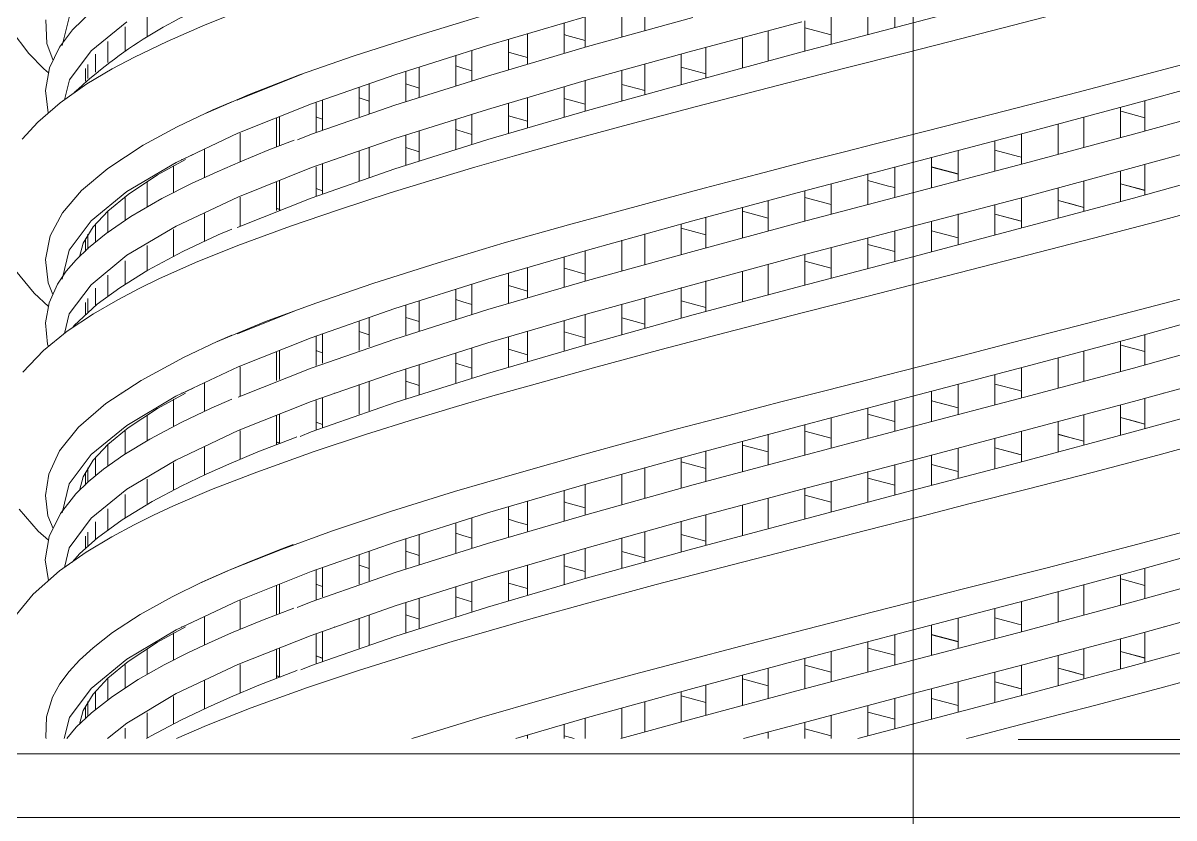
# Model space of a CAD drawing. Header units: millimetres. Extents: x 4229 to 8429, y -1187 to 1783.
# Drawn here: x 7467.5 to 7594.7, y 898.8 to 986.6 of the extents above; entities that cross this region are included whole.
import ezdxf

# ---------------------------------------------------------------- set-up
doc = ezdxf.new("R2010")
doc.units = ezdxf.units.MM

msp = doc.modelspace()

# ---------------------------------------------------------------- linework, layer by layer
at = {"lineweight": 5, "ltscale": 10}
msp.add_line((7565.89, 1222.82), (7565.89, 810.12), dxfattribs=at)
at = {"lineweight": 5}
for p, q in [((7553.63, 983.41), (7578.15, 989.84)), ((7536.22, 985.76), (7536.22, 989.12)), ((7560.9, 988.67), (7560.9, 985.32)), ((7563.86, 986.1), (7563.86, 989.45)), ((7471.82, 984.1), (7472.63, 987.36)), ((7472.98, 985.84), (7475.2, 987.98)), ((7481.21, 985.05), (7481.21, 987.87)), ((7487.62, 986.39), (7492.55, 988.35)), ((7518.39, 987.43), (7511.04, 985.19)), ((7518.84, 984.1), (7529.91, 987.36)), ((7529.63, 983.91), (7529.63, 987.24)), ((7533.68, 988.4), (7533.68, 985.07)), ((7556.84, 984.26), (7556.84, 987.6)), ((7575.71, 986.02), (7582.68, 987.82)), ((7470.13, 984.35), (7470.04, 986.95)), ((7475.02, 983.52), (7478.97, 986.74)), ((7478.78, 983.55), (7478.78, 986.17)), ((7483.45, 984.57), (7487.62, 986.39)), ((7527.31, 986.58), (7527.31, 983.24)), ((7529.91, 984), (7541.54, 987.21)), ((7541.54, 983.52), (7553.59, 986.74)), ((7553.92, 986.82), (7553.92, 983.49)), ((7556.84, 985.3), (7553.92, 986.07)), ((7569.85, 984.52), (7575.71, 986.02)), ((7468.13, 983.22), (7466.19, 985.81)), ((7471.53, 983.93), (7472.98, 985.84)), ((7511.04, 985.19), (7504.09, 982.96)), ((7521.18, 984.76), (7521.18, 981.46)), ((7523.25, 982.07), (7523.25, 985.39)), ((7527.31, 985.32), (7527.6, 985.23)), ((7527.6, 985.23), (7529.63, 984.67)), ((7547.04, 984.99), (7547.04, 981.64)), ((7549.87, 982.41), (7549.87, 985.74)), ((7470.82, 982.44), (7470.13, 984.35)), ((7470.44, 981.65), (7471.53, 983.93)), ((7472.63, 980.31), (7475.02, 983.52)), ((7476.87, 982.23), (7476.87, 984.57)), ((7479.81, 982.83), (7483.45, 984.57)), ((7508.62, 980.89), (7518.84, 984.1)), ((7517.12, 980.21), (7517.12, 983.53)), ((7518.84, 980.74), (7529.91, 984)), ((7529.91, 980.31), (7541.54, 983.52)), ((7542.98, 980.55), (7542.98, 983.9)), ((7565.07, 983.32), (7569.85, 984.52)), ((7603.09, 984), (7593.74, 981.49)), ((7469.82, 981.53), (7468.13, 983.22)), ((7475.5, 981.15), (7475.5, 983.15)), ((7477.35, 981.53), (7479.81, 982.83)), ((7504.09, 982.96), (7498.08, 980.86)), ((7515.34, 982.99), (7515.34, 979.67)), ((7522.04, 983.13), (7521.18, 983.39)), ((7523.25, 982.79), (7522.04, 983.13)), ((7540.27, 983.18), (7540.27, 979.81)), ((7541.53, 980.15), (7553.63, 983.41)), ((7558.49, 981.65), (7565.07, 983.32)), ((7470.33, 981.1), (7469.82, 981.53)), ((7469.98, 979.15), (7470.44, 981.65)), ((7474.4, 980.19), (7474.4, 981.56)), ((7474.55, 979.86), (7477.35, 981.53)), ((7474.68, 980.47), (7474.68, 982)), ((7491.25, 978.1), (7498.45, 980.99)), ((7499.38, 977.67), (7508.62, 980.89)), ((7509.82, 981.23), (7509.82, 977.94)), ((7511.28, 978.42), (7511.28, 981.7)), ((7515.34, 981.86), (7516.13, 981.61)), ((7516.13, 981.61), (7517.12, 981.31)), ((7533.68, 981.34), (7533.68, 978)), ((7536.22, 978.7), (7536.22, 982.05)), ((7540.27, 981.71), (7542.98, 980.98)), ((7550.9, 979.7), (7558.49, 981.65)), ((7593.74, 981.49), (7584.14, 978.97)), ((7590.25, 977.67), (7601.89, 980.89)), ((7471.61, 977.79), (7474.55, 979.86)), ((7472.08, 978.12), (7472.63, 980.31)), ((7498.08, 980.86), (7492.51, 978.71)), ((7505.76, 976.61), (7505.76, 979.88)), ((7508.62, 977.53), (7518.84, 980.74)), ((7511.28, 979.41), (7509.82, 979.88)), ((7518.84, 977.05), (7529.91, 980.31)), ((7529.63, 976.86), (7529.63, 980.21)), ((7529.89, 976.94), (7541.53, 980.15)), ((7536.22, 979.13), (7533.68, 979.82)), ((7541.93, 977.36), (7550.9, 979.7)), ((7470.28, 976.68), (7469.98, 979.15)), ((7492.51, 978.71), (7487.73, 976.64)), ((7504.66, 979.49), (7504.66, 976.23)), ((7504.66, 978.33), (7505.76, 977.95)), ((7523.25, 975.03), (7523.25, 978.33)), ((7527.31, 979.54), (7527.31, 976.21)), ((7584.14, 978.97), (7574.68, 976.53)), ((7469.15, 975.66), (7471.61, 977.79)), ((7488.49, 977), (7490.57, 977.9)), ((7491.17, 978.07), (7491.25, 978.1)), ((7491.25, 974.42), (7499.38, 977.67)), ((7499.38, 974.31), (7508.62, 977.53)), ((7499.89, 977.79), (7499.89, 974.55)), ((7500.6, 974.81), (7500.6, 978.05)), ((7508.62, 973.84), (7518.84, 977.05)), ((7521.18, 977.72), (7521.18, 974.42)), ((7527.31, 978.27), (7529.63, 977.63)), ((7534.42, 975.37), (7541.93, 977.36)), ((7578.15, 974.42), (7590.25, 977.67)), ((7588.8, 977.29), (7588.8, 973.93)), ((7590.25, 974.31), (7601.89, 977.53)), ((7591.51, 974.68), (7591.51, 978.02)), ((7470.29, 976.65), (7470.28, 976.68)), ((7484.54, 975.12), (7488.49, 977)), ((7487.58, 976.58), (7487.58, 976.58)), ((7495.54, 976.11), (7495.54, 972.91)), ((7495.84, 973.02), (7495.84, 976.23)), ((7500.15, 976.12), (7499.89, 976.22)), ((7500.6, 975.96), (7500.15, 976.12)), ((7515.34, 975.94), (7515.34, 972.64)), ((7517.12, 973.2), (7517.12, 976.5)), ((7518.87, 973.72), (7529.89, 976.94)), ((7523.25, 975.75), (7521.18, 976.35)), ((7574.68, 976.53), (7569.34, 975.17)), ((7584.75, 972.84), (7584.75, 976.19)), ((7589.01, 976.81), (7588.8, 976.86)), ((7591.51, 976.12), (7589.01, 976.81)), ((7467.42, 973.76), (7469.15, 975.66)), ((7480.8, 973.11), (7484.54, 975.12)), ((7511.28, 971.34), (7511.28, 974.66)), ((7515.34, 974.83), (7515.68, 974.72)), ((7515.68, 974.72), (7517.12, 974.28)), ((7527.47, 973.49), (7534.42, 975.37)), ((7569.34, 975.17), (7564.96, 974.07)), ((7581.91, 975.43), (7581.91, 972.07)), ((7484.42, 971.2), (7491.25, 974.42)), ((7491.49, 971.25), (7491.49, 974.41)), ((7494.68, 972.57), (7497.48, 973.65)), ((7497.86, 973.7), (7499.38, 974.31)), ((7499.38, 970.63), (7508.62, 973.84)), ((7508.61, 970.47), (7518.87, 973.72)), ((7509.82, 974.19), (7509.82, 970.89)), ((7521.84, 971.93), (7527.47, 973.49)), ((7553.63, 967.99), (7578.15, 974.42)), ((7564.96, 974.07), (7561.59, 973.21)), ((7574.94, 973.58), (7574.94, 970.22)), ((7577.86, 970.99), (7577.86, 974.35)), ((7578.15, 971.06), (7590.25, 974.31)), ((7590.25, 970.63), (7601.89, 973.84)), ((7476.87, 970.53), (7480.8, 973.11)), ((7485.12, 971.51), (7486.31, 972.06)), ((7487.58, 969.54), (7487.58, 972.61)), ((7491.51, 971.27), (7494.68, 972.57)), ((7504.66, 972.47), (7504.66, 969.18)), ((7505.76, 969.54), (7505.76, 972.84)), ((7511.28, 972.38), (7509.82, 972.84)), ((7558.46, 972.42), (7554.17, 971.32)), ((7561.59, 973.21), (7558.46, 972.42)), ((7570.88, 969.15), (7570.88, 972.51)), ((7574.94, 972.54), (7577.55, 971.85)), ((7478.34, 971.51), (7478.32, 971.51)), ((7478.78, 971.82), (7478.78, 971.83)), ((7478.99, 967.99), (7484.42, 971.2)), ((7485.47, 971.51), (7482.36, 969.82)), ((7484.15, 967.86), (7484.15, 970.79)), ((7485.04, 971.51), (7485.12, 971.51)), ((7488.98, 970.17), (7491.51, 971.27)), ((7499.89, 970.7), (7499.89, 967.47)), ((7500.6, 967.75), (7500.6, 971.01)), ((7501.92, 971.51), (7501.97, 971.51)), ((7517.46, 970.67), (7521.84, 971.93)), ((7554.17, 971.32), (7548.74, 969.91)), ((7553.63, 964.63), (7578.15, 971.06)), ((7563.86, 967.34), (7563.86, 970.7)), ((7567.12, 971.56), (7567.11, 971.56)), ((7567.92, 971.74), (7567.92, 968.38)), ((7568.08, 970.66), (7567.92, 970.7)), ((7577.55, 971.85), (7577.86, 971.76)), ((7579.93, 971.56), (7579.93, 971.56)), ((7591.51, 967.65), (7591.51, 970.97)), ((7593.63, 971.56), (7593.6, 971.56)), ((7473.98, 968.1), (7476.87, 970.53)), ((7482.36, 969.82), (7479.11, 967.67)), ((7486.12, 968.85), (7488.98, 970.17)), ((7491.25, 967.37), (7499.38, 970.63)), ((7499.37, 967.25), (7508.61, 970.47)), ((7513.18, 969.4), (7517.46, 970.67)), ((7548.74, 969.91), (7542.78, 968.34)), ((7560.9, 969.92), (7560.9, 966.56)), ((7570.88, 969.91), (7567.92, 970.68)), ((7570.88, 969.92), (7568.08, 970.66)), ((7578.15, 967.37), (7590.25, 970.63)), ((7588.8, 970.24), (7588.8, 966.91)), ((7590.24, 967.25), (7601.87, 970.47)), ((7481.21, 966.24), (7481.21, 969.06)), ((7482.85, 967.2), (7486.12, 968.85)), ((7495.54, 969.07), (7495.54, 965.87)), ((7495.84, 965.94), (7495.84, 969.15)), ((7499.89, 968.31), (7500.6, 968.04)), ((7499.89, 968.31), (7500.6, 968.04)), ((7508.09, 967.83), (7513.18, 969.4)), ((7542.78, 968.34), (7537.29, 966.88)), ((7556.84, 965.49), (7556.84, 968.84)), ((7560.9, 969.19), (7563.18, 968.59)), ((7563.18, 968.59), (7563.86, 968.41)), ((7581.91, 968.38), (7581.91, 965.04)), ((7584.75, 965.8), (7584.75, 969.14)), ((7588.8, 968.84), (7590.52, 968.38)), ((7588.8, 968.83), (7591.51, 968.09)), ((7590.52, 968.38), (7591.51, 968.12)), ((7471.86, 965.63), (7473.98, 968.1)), ((7475.02, 964.73), (7478.99, 967.99)), ((7479.11, 967.67), (7476.88, 965.83)), ((7478.78, 964.76), (7478.78, 967.4)), ((7479.42, 965.22), (7482.85, 967.2)), ((7484.42, 964.16), (7491.25, 967.37)), ((7491.27, 964.04), (7499.37, 967.25)), ((7491.49, 964.17), (7491.49, 967.35)), ((7502.36, 965.97), (7508.09, 967.83)), ((7537.29, 966.88), (7532.29, 965.53)), ((7541.53, 964.73), (7553.63, 967.99)), ((7549.87, 963.64), (7549.87, 966.99)), ((7553.63, 960.94), (7578.15, 967.37)), ((7553.92, 968.07), (7553.92, 964.71)), ((7556.84, 966.56), (7553.92, 967.32)), ((7577.86, 963.96), (7577.86, 967.3)), ((7578.19, 964.04), (7590.24, 967.25)), ((7583.35, 966.61), (7581.91, 966.99)), ((7582.08, 966.95), (7581.91, 966.99)), ((7584.75, 966.23), (7582.08, 966.95)), ((7470.51, 963.08), (7471.86, 965.63)), ((7476.88, 965.83), (7475.25, 964.09)), ((7476.87, 963.43), (7476.87, 965.81)), ((7495.88, 966.01), (7495.54, 966.14)), ((7495.91, 965.97), (7495.54, 966.11)), ((7497.06, 964.17), (7502.36, 965.97)), ((7547.04, 966.23), (7547.04, 962.88)), ((7547.04, 965.81), (7549.87, 965.04)), ((7574.94, 966.53), (7574.94, 963.19)), ((7584.75, 966.23), (7583.35, 966.61)), ((7592.77, 964.64), (7600.7, 966.78)), ((7472.62, 961.52), (7475.02, 964.73)), ((7475.5, 962.35), (7475.5, 964.36)), ((7476.68, 963.34), (7479.42, 965.22)), ((7487.58, 962.49), (7487.58, 965.57)), ((7532.29, 965.53), (7527.78, 964.3)), ((7529.89, 961.52), (7541.53, 964.73)), ((7540.27, 964.41), (7540.27, 961.07)), ((7541.53, 961.37), (7553.63, 964.63)), ((7542.98, 961.8), (7542.98, 965.15)), ((7567.92, 964.72), (7567.92, 961.35)), ((7570.88, 962.12), (7570.88, 965.5)), ((7574.94, 965.49), (7575.08, 965.45)), ((7574.94, 965.49), (7577.67, 964.76)), ((7575.08, 965.45), (7577.86, 964.72)), ((7577.67, 964.76), (7577.86, 964.71)), ((7585.82, 962.83), (7592.77, 964.64)), ((7469.98, 960.48), (7470.51, 963.08)), ((7475.25, 964.09), (7474.15, 962.28)), ((7474.68, 961.62), (7474.68, 963.27)), ((7474.73, 961.75), (7476.68, 963.34)), ((7478.99, 960.94), (7484.42, 964.16)), ((7484.15, 960.8), (7484.15, 963.8)), ((7485.17, 961.34), (7489.08, 963.19)), ((7489.08, 963.19), (7490.59, 963.84)), ((7491.18, 964), (7491.27, 964.04)), ((7491.24, 962.03), (7497.06, 964.17)), ((7527.78, 964.3), (7520.7, 962.3)), ((7536.22, 959.96), (7536.22, 963.31)), ((7542.98, 963.21), (7540.27, 963.95)), ((7563.86, 960.29), (7563.86, 963.65)), ((7565.87, 960.78), (7578.19, 964.04)), ((7570.88, 962.87), (7567.92, 963.65)), ((7570.88, 962.87), (7567.92, 963.64)), ((7474.15, 962.28), (7473.74, 960.76)), ((7474.4, 961.36), (7474.4, 962.79)), ((7481.21, 959.21), (7481.21, 962.02)), ((7486.57, 960.14), (7491.24, 962.03)), ((7520.7, 962.3), (7513.38, 960.1)), ((7533.68, 962.59), (7533.68, 959.27)), ((7556.84, 958.46), (7556.84, 961.8)), ((7560.9, 962.87), (7560.9, 959.52)), ((7560.9, 962.12), (7563.86, 961.35)), ((7578.53, 960.94), (7585.82, 962.83)), ((7471.82, 958.3), (7472.62, 961.52)), ((7473.39, 960.45), (7474.73, 961.75)), ((7475.02, 957.69), (7478.99, 960.94)), ((7481.31, 959.29), (7485.17, 961.34)), ((7518.87, 958.3), (7529.89, 961.52)), ((7527.31, 960.78), (7527.31, 957.44)), ((7529.63, 958.11), (7529.63, 961.44)), ((7529.89, 958.16), (7541.53, 961.37)), ((7541.53, 957.69), (7553.63, 960.94)), ((7553.61, 957.57), (7565.87, 960.78)), ((7553.92, 961.02), (7553.92, 957.68)), ((7572.24, 959.32), (7578.53, 960.94)), ((7470.29, 957.88), (7469.98, 960.48)), ((7472.29, 959.17), (7473.39, 960.45)), ((7478.19, 957.36), (7481.31, 959.29)), ((7478.78, 957.7), (7478.78, 960.32)), ((7482.52, 958.32), (7486.57, 960.14)), ((7513.38, 960.1), (7506.17, 957.81)), ((7523.25, 956.27), (7523.25, 959.59)), ((7527.31, 959.52), (7527.6, 959.43)), ((7527.6, 959.43), (7529.63, 958.87)), ((7549.87, 956.61), (7549.87, 959.94)), ((7556.84, 959.5), (7553.92, 960.27)), ((7567.06, 957.99), (7572.24, 959.32)), ((7468.72, 956.76), (7466.67, 959.24)), ((7471.33, 957.76), (7472.29, 959.17)), ((7471.82, 958.3), (7471.82, 958.3)), ((7476.87, 956.38), (7476.87, 958.73)), ((7480.35, 957.27), (7482.52, 958.32)), ((7508.61, 955.05), (7518.87, 958.3)), ((7518.87, 954.95), (7529.89, 958.16)), ((7521.18, 958.96), (7521.18, 955.66)), ((7542.98, 954.75), (7542.98, 958.1)), ((7547.04, 959.19), (7547.04, 955.84)), ((7560.76, 956.38), (7567.06, 957.99)), ((7470.31, 955.29), (7468.72, 956.76)), ((7470.8, 956.59), (7470.29, 957.88)), ((7470.39, 955.7), (7471.33, 957.76)), ((7472.62, 954.47), (7475.02, 957.69)), ((7475.5, 955.31), (7475.5, 957.3)), ((7475.7, 955.55), (7478.19, 957.36)), ((7478, 956.03), (7480.35, 957.27)), ((7506.17, 957.81), (7499.87, 955.66)), ((7515.34, 957.18), (7515.34, 953.86)), ((7517.12, 954.41), (7517.12, 957.73)), ((7522.04, 957.33), (7521.18, 957.59)), ((7523.25, 956.99), (7522.04, 957.33)), ((7529.89, 954.47), (7541.53, 957.69)), ((7540.27, 957.38), (7540.27, 954.01)), ((7541.56, 954.36), (7553.61, 957.57)), ((7598.13, 956.82), (7591.01, 954.94)), ((7469.98, 953.49), (7470.39, 955.7)), ((7473.17, 953.19), (7475.7, 955.55)), ((7474.4, 954.34), (7474.4, 955.72)), ((7474.68, 954.62), (7474.68, 956.16)), ((7475.29, 954.47), (7478, 956.03)), ((7499.87, 955.66), (7494.3, 953.61)), ((7511.28, 952.61), (7511.28, 955.9)), ((7515.34, 956.06), (7516.13, 955.81)), ((7516.13, 955.81), (7517.12, 955.51)), ((7533.68, 955.54), (7533.68, 952.2)), ((7536.22, 952.9), (7536.22, 956.25)), ((7540.27, 955.91), (7542.98, 955.17)), ((7553.62, 954.57), (7560.76, 956.38)), ((7472.08, 952.31), (7472.62, 954.47)), ((7472.39, 952.56), (7475.29, 954.47)), ((7491.27, 952.31), (7497.83, 954.91)), ((7499.37, 951.83), (7508.61, 955.05)), ((7508.61, 951.69), (7518.87, 954.95)), ((7509.82, 955.43), (7509.82, 952.14)), ((7518.87, 951.26), (7529.89, 954.47)), ((7529.63, 951.06), (7529.63, 954.41)), ((7529.87, 951.1), (7541.56, 954.36)), ((7545.21, 952.41), (7553.62, 954.57)), ((7591.01, 954.94), (7583.93, 953.1)), ((7590.24, 951.83), (7601.87, 955.05)), ((7470.21, 951.12), (7469.98, 953.49)), ((7473.01, 952.97), (7473.17, 953.19)), ((7494.3, 953.61), (7488.8, 951.33)), ((7504.66, 953.69), (7504.66, 950.43)), ((7505.76, 950.81), (7505.76, 954.07)), ((7511.28, 953.61), (7509.82, 954.08)), ((7527.31, 953.74), (7527.31, 950.41)), ((7536.22, 953.33), (7533.68, 954.02)), ((7583.93, 953.1), (7576.89, 951.29)), ((7469.76, 950.43), (7472.39, 952.56)), ((7488.97, 951.41), (7490.59, 952.11)), ((7491.17, 952.26), (7491.27, 952.31)), ((7491.27, 948.62), (7499.37, 951.83)), ((7499.37, 948.48), (7508.61, 951.69)), ((7499.89, 951.98), (7499.89, 948.75)), ((7500.6, 949.01), (7500.6, 952.25)), ((7504.66, 952.53), (7505.76, 952.15)), ((7521.18, 951.92), (7521.18, 948.62)), ((7523.25, 949.23), (7523.25, 952.53)), ((7527.31, 952.47), (7529.63, 951.82)), ((7538.03, 950.52), (7545.21, 952.41)), ((7578.19, 948.62), (7590.24, 951.83)), ((7590.24, 948.48), (7601.87, 951.69)), ((7591.51, 948.86), (7591.51, 952.2)), ((7467.48, 948.02), (7469.76, 950.43)), ((7470.31, 950.87), (7470.21, 951.12)), ((7485.24, 949.65), (7488.97, 951.41)), ((7487.58, 950.77), (7487.58, 950.78)), ((7495.84, 947.22), (7495.84, 950.42)), ((7500.15, 950.32), (7499.89, 950.42)), ((7508.61, 948), (7518.87, 951.26)), ((7517.12, 947.4), (7517.12, 950.7)), ((7518.85, 947.89), (7529.87, 951.1)), ((7523.25, 949.95), (7521.18, 950.55)), ((7530.58, 948.51), (7538.03, 950.52)), ((7576.89, 951.29), (7571.37, 949.87)), ((7584.75, 947.02), (7584.75, 950.36)), ((7588.8, 951.46), (7588.8, 948.11)), ((7589.01, 950.98), (7588.8, 951.04)), ((7591.51, 950.3), (7589.01, 950.98)), ((7480.55, 947.11), (7485.24, 949.65)), ((7495.54, 950.31), (7495.54, 947.1)), ((7500.6, 950.16), (7500.15, 950.32)), ((7515.34, 950.14), (7515.34, 946.84)), ((7571.37, 949.87), (7566.62, 948.65)), ((7581.91, 949.61), (7581.91, 946.25)), ((7484.41, 945.36), (7491.27, 948.62)), ((7491.27, 945.26), (7499.37, 948.48)), ((7491.49, 945.43), (7491.49, 948.61)), ((7499.37, 944.79), (7508.61, 948)), ((7508.64, 944.67), (7518.85, 947.89)), ((7509.82, 948.38), (7509.82, 945.09)), ((7511.28, 945.54), (7511.28, 948.86)), ((7515.34, 949.03), (7515.68, 948.92)), ((7515.68, 948.92), (7517.12, 948.48)), ((7524.36, 946.79), (7530.58, 948.51)), ((7566.62, 948.65), (7562.86, 947.69)), ((7565.87, 945.36), (7578.19, 948.62)), ((7577.86, 945.17), (7577.86, 948.53)), ((7578.19, 945.26), (7590.24, 948.48)), ((7590.24, 944.79), (7601.87, 948)), ((7476.67, 944.57), (7480.55, 947.11)), ((7487.58, 943.73), (7487.58, 946.81)), ((7504.66, 946.66), (7504.66, 943.38)), ((7505.76, 943.74), (7505.76, 947.03)), ((7511.28, 946.57), (7509.82, 947.04)), ((7519.44, 945.4), (7524.36, 946.79)), ((7559.9, 946.94), (7556.14, 945.98)), ((7562.86, 947.69), (7559.9, 946.94)), ((7570.88, 943.33), (7570.88, 946.69)), ((7574.94, 947.75), (7574.94, 944.4)), ((7574.94, 946.71), (7577.55, 946.03)), ((7478.34, 945.71), (7478.32, 945.71)), ((7478.78, 946.02), (7478.78, 946.02)), ((7478.98, 942.15), (7484.41, 945.36)), ((7485.47, 945.71), (7482.36, 944.02)), ((7485.04, 945.71), (7485.12, 945.71)), ((7485.12, 945.71), (7486.31, 946.26)), ((7501.92, 945.71), (7501.97, 945.71)), ((7515.43, 944.24), (7519.44, 945.4)), ((7556.14, 945.98), (7551.26, 944.74)), ((7553.61, 942.15), (7565.87, 945.36)), ((7565.87, 942.01), (7578.19, 945.26)), ((7567.12, 945.73), (7567.11, 945.73)), ((7567.92, 945.92), (7567.92, 942.56)), ((7577.55, 946.03), (7577.86, 945.94)), ((7579.93, 945.73), (7579.93, 945.73)), ((7593.63, 945.73), (7593.6, 945.73)), ((7473.63, 941.95), (7476.67, 944.57)), ((7482.36, 944.02), (7479.11, 941.87)), ((7484.15, 942.06), (7484.15, 945.06)), ((7484.99, 942.48), (7488.3, 944.06)), ((7488.3, 944.06), (7490.58, 945.06)), ((7491.27, 941.57), (7499.37, 944.79)), ((7499.36, 941.42), (7508.64, 944.67)), ((7499.89, 944.9), (7499.89, 941.67)), ((7500.6, 941.93), (7500.6, 945.17)), ((7510.78, 942.85), (7515.43, 944.24)), ((7551.26, 944.74), (7545.4, 943.22)), ((7560.9, 944.09), (7560.9, 940.74)), ((7563.86, 941.52), (7563.86, 944.88)), ((7568.08, 944.84), (7567.92, 944.88)), ((7570.88, 944.09), (7567.92, 944.86)), ((7570.88, 944.09), (7568.08, 944.84)), ((7578.19, 941.57), (7590.24, 944.79)), ((7588.8, 944.42), (7588.8, 941.08)), ((7590.22, 941.42), (7601.91, 944.67)), ((7591.51, 941.83), (7591.51, 945.15)), ((7481.21, 940.47), (7481.21, 943.29)), ((7495.54, 943.23), (7495.54, 940.02)), ((7495.84, 940.14), (7495.84, 943.34)), ((7505.36, 941.15), (7510.78, 942.85)), ((7545.4, 943.22), (7539.7, 941.72)), ((7556.84, 939.67), (7556.84, 943.02)), ((7560.9, 943.37), (7563.18, 942.77)), ((7563.18, 942.77), (7563.86, 942.59)), ((7584.75, 939.98), (7584.75, 943.32)), ((7588.8, 943.02), (7590.52, 942.56)), ((7588.8, 943.01), (7591.51, 942.27)), ((7471.54, 939.34), (7473.63, 941.95)), ((7475.03, 938.94), (7478.98, 942.15)), ((7479.11, 941.87), (7476.88, 940.03)), ((7478.78, 938.96), (7478.78, 941.59)), ((7481.53, 940.63), (7484.99, 942.48)), ((7484.41, 938.32), (7491.27, 941.57)), ((7491.49, 938.42), (7491.49, 941.57)), ((7499.89, 942.51), (7500.6, 942.24)), ((7499.89, 942.5), (7500.6, 942.24)), ((7539.7, 941.72), (7534.44, 940.3)), ((7541.56, 938.94), (7553.61, 942.15)), ((7553.61, 938.79), (7565.87, 942.01)), ((7553.92, 942.25), (7553.92, 938.89)), ((7556.84, 940.74), (7553.92, 941.5)), ((7565.87, 938.32), (7578.19, 941.57)), ((7577.86, 938.14), (7577.86, 941.48)), ((7581.91, 942.57), (7581.91, 939.22)), ((7590.52, 942.56), (7591.51, 942.29)), ((7478.64, 938.89), (7481.53, 940.63)), ((7493.46, 939.21), (7497.52, 940.79)), ((7495.88, 940.2), (7495.54, 940.34)), ((7495.91, 940.16), (7495.54, 940.3)), ((7497.52, 940.79), (7497.76, 940.88)), ((7498.14, 940.93), (7499.36, 941.42)), ((7499.69, 939.26), (7505.36, 941.15)), ((7534.44, 940.3), (7529.61, 938.97)), ((7547.04, 940.41), (7547.04, 937.06)), ((7549.87, 937.81), (7549.87, 941.17)), ((7574.94, 940.71), (7574.94, 937.37)), ((7578.17, 938.2), (7590.22, 941.42)), ((7583.35, 940.79), (7581.91, 941.17)), ((7582.08, 941.12), (7581.91, 941.17)), ((7584.75, 940.41), (7582.08, 941.12)), ((7584.75, 940.41), (7583.35, 940.79)), ((7592.93, 938.86), (7601.09, 941.08)), ((7470.35, 936.77), (7471.54, 939.34)), ((7472.62, 935.68), (7475.03, 938.94)), ((7476.88, 940.03), (7475.25, 938.29)), ((7476.87, 937.62), (7476.87, 940.03)), ((7487.58, 936.65), (7487.58, 939.77)), ((7490.26, 937.88), (7493.46, 939.21)), ((7493.35, 936.99), (7499.69, 939.26)), ((7529.61, 938.97), (7522.33, 936.92)), ((7529.87, 935.68), (7541.56, 938.94)), ((7542.98, 935.98), (7542.98, 939.32)), ((7547.04, 939.98), (7549.87, 939.22)), ((7570.88, 936.29), (7570.88, 939.64)), ((7574.94, 939.67), (7575.08, 939.63)), ((7574.94, 939.66), (7577.67, 938.94)), ((7575.08, 939.63), (7577.86, 938.89)), ((7577.67, 938.94), (7577.86, 938.89)), ((7475.25, 938.29), (7474.15, 936.48)), ((7475.5, 936.55), (7475.5, 938.56)), ((7476.41, 937.32), (7478.64, 938.89)), ((7478.98, 935.1), (7484.41, 938.32)), ((7484.15, 935), (7484.15, 938.01)), ((7487.74, 936.76), (7490.26, 937.88)), ((7540.27, 938.59), (7540.27, 935.25)), ((7542.98, 937.38), (7540.27, 938.13)), ((7541.56, 935.58), (7553.61, 938.79)), ((7553.61, 935.1), (7565.87, 938.32)), ((7563.86, 934.47), (7563.86, 937.83)), ((7565.91, 934.99), (7578.17, 938.2)), ((7567.92, 938.87), (7567.92, 935.51)), ((7570.88, 937.05), (7567.92, 937.83)), ((7570.88, 937.04), (7567.92, 937.82)), ((7585.83, 936.98), (7592.93, 938.86)), ((7469.98, 934.41), (7470.35, 936.77)), ((7474.15, 936.48), (7473.74, 934.96)), ((7474.4, 935.56), (7474.4, 936.99)), ((7474.68, 935.82), (7474.68, 937.46)), ((7474.7, 935.92), (7476.41, 937.32)), ((7484.97, 935.44), (7487.74, 936.76)), ((7488.35, 935.05), (7493.35, 936.99)), ((7522.33, 936.92), (7515.18, 934.84)), ((7533.68, 936.77), (7533.68, 933.44)), ((7536.22, 934.14), (7536.22, 937.49)), ((7560.9, 937.05), (7560.9, 933.7)), ((7578.5, 935.1), (7585.83, 936.98)), ((7471.82, 932.47), (7472.62, 935.68)), ((7473.33, 934.58), (7474.7, 935.92)), ((7475.03, 931.89), (7478.98, 935.1)), ((7481.21, 933.4), (7481.21, 936.22)), ((7481.79, 933.75), (7484.97, 935.44)), ((7518.85, 932.47), (7529.87, 935.68)), ((7529.63, 932.29), (7529.63, 935.62)), ((7529.87, 932.32), (7541.56, 935.58)), ((7541.56, 931.89), (7553.61, 935.1)), ((7553.92, 935.2), (7553.92, 931.86)), ((7556.84, 932.64), (7556.84, 935.97)), ((7560.9, 936.3), (7563.86, 935.53)), ((7572.21, 933.5), (7578.5, 935.1)), ((7470.26, 932.15), (7469.98, 934.41)), ((7471.63, 932.43), (7473.33, 934.58)), ((7478.78, 931.9), (7478.78, 934.52)), ((7484.15, 933.27), (7488.35, 935.05)), ((7515.18, 934.84), (7508.13, 932.64)), ((7527.31, 934.96), (7527.31, 931.62)), ((7549.87, 930.78), (7549.87, 934.12)), ((7553.59, 931.73), (7565.91, 934.99)), ((7556.84, 933.68), (7553.92, 934.45)), ((7469.18, 930.47), (7467.06, 932.88)), ((7476.87, 930.58), (7476.87, 932.92)), ((7478.45, 931.71), (7481.79, 933.75)), ((7481.91, 932.22), (7484.15, 933.27)), ((7508.13, 932.64), (7501.72, 930.49)), ((7521.18, 933.14), (7521.18, 929.84)), ((7523.25, 930.45), (7523.25, 933.77)), ((7527.31, 933.7), (7527.6, 933.61)), ((7527.6, 933.61), (7529.63, 933.05)), ((7547.04, 933.37), (7547.04, 930.02)), ((7567.01, 932.17), (7572.21, 933.5)), ((7470.83, 930.76), (7470.26, 932.15)), ((7470.4, 929.87), (7471.63, 932.43)), ((7472.62, 928.63), (7475.03, 931.89)), ((7475.5, 929.5), (7475.5, 931.5)), ((7475.72, 929.71), (7478.45, 931.71)), ((7479.79, 931.18), (7481.91, 932.22)), ((7508.64, 929.25), (7518.85, 932.47)), ((7515.34, 931.36), (7515.34, 928.04)), ((7517.12, 928.59), (7517.12, 931.9)), ((7518.85, 929.11), (7529.87, 932.32)), ((7522.04, 931.51), (7521.18, 931.77)), ((7523.25, 931.16), (7522.04, 931.51)), ((7529.87, 928.63), (7541.56, 931.89)), ((7540.27, 931.55), (7540.27, 928.19)), ((7541.54, 928.52), (7553.59, 931.73)), ((7542.98, 928.93), (7542.98, 932.28)), ((7560.62, 930.54), (7567.01, 932.17)), ((7599.6, 931.41), (7590.02, 928.84)), ((7470.33, 929.48), (7469.18, 930.47)), ((7474.68, 928.82), (7474.68, 930.36)), ((7477.31, 929.84), (7479.79, 931.18)), ((7501.72, 930.49), (7496.07, 928.44)), ((7511.28, 926.79), (7511.28, 930.07)), ((7515.34, 930.24), (7516.13, 929.99)), ((7516.13, 929.99), (7517.12, 929.69)), ((7536.22, 927.08), (7536.22, 930.43)), ((7540.27, 930.09), (7542.98, 929.35)), ((7553.33, 928.66), (7560.62, 930.54)), ((7469.97, 927.3), (7470.4, 929.87)), ((7473.78, 927.99), (7475.72, 929.71)), ((7474.4, 928.54), (7474.4, 929.91)), ((7474.49, 928.15), (7477.31, 929.84)), ((7496.12, 928.52), (7497.37, 928.99)), ((7499.36, 926), (7508.64, 929.25)), ((7508.64, 925.9), (7518.85, 929.11)), ((7509.82, 929.6), (7509.82, 926.32)), ((7533.68, 929.72), (7533.68, 926.38)), ((7590.02, 928.84), (7580.55, 926.39)), ((7590.22, 926), (7601.91, 929.25)), ((7471.54, 926.07), (7474.49, 928.15)), ((7472.08, 926.45), (7472.62, 928.63)), ((7472.92, 927.05), (7473.78, 927.99)), ((7496.07, 928.44), (7490.47, 926.22)), ((7492.69, 927.16), (7496.12, 928.52)), ((7504.66, 927.87), (7504.66, 924.61)), ((7505.76, 924.99), (7505.76, 928.25)), ((7511.28, 927.79), (7509.82, 928.26)), ((7518.85, 925.42), (7529.87, 928.63)), ((7527.31, 927.92), (7527.31, 924.59)), ((7529.63, 925.24), (7529.63, 928.59)), ((7529.91, 925.31), (7541.54, 928.52)), ((7536.22, 927.51), (7533.68, 928.2)), ((7544.75, 926.45), (7553.33, 928.66)), ((7470.33, 925.01), (7469.97, 927.3)), ((7490.47, 926.22), (7487.06, 924.71)), ((7490.03, 926.05), (7492.69, 927.16)), ((7500.6, 923.19), (7500.6, 926.43)), ((7504.66, 926.7), (7505.76, 926.33)), ((7523.25, 923.41), (7523.25, 926.71)), ((7527.31, 926.65), (7529.63, 926)), ((7537.49, 924.56), (7544.75, 926.45)), ((7580.55, 926.39), (7571.32, 924.05)), ((7591.51, 923.02), (7591.51, 926.36)), ((7468.63, 923.51), (7471.54, 926.07)), ((7487.26, 924.81), (7490.03, 926.05)), ((7487.58, 924.95), (7487.58, 924.96)), ((7491.26, 922.78), (7499.36, 926)), ((7499.36, 922.64), (7508.64, 925.9)), ((7499.89, 926.16), (7499.89, 922.93)), ((7508.64, 922.21), (7518.85, 925.42)), ((7518.84, 922.05), (7529.91, 925.31)), ((7521.18, 926.09), (7521.18, 922.8)), ((7578.17, 922.78), (7590.22, 926)), ((7588.8, 925.63), (7588.8, 922.27)), ((7589.01, 925.15), (7588.8, 925.2)), ((7591.51, 924.46), (7589.01, 925.15)), ((7590.22, 922.64), (7601.91, 925.9)), ((7484, 923.21), (7487.26, 924.81)), ((7495.54, 924.49), (7495.54, 921.28)), ((7495.84, 921.4), (7495.84, 924.6)), ((7500.15, 924.5), (7499.89, 924.6)), ((7500.6, 924.34), (7500.15, 924.5)), ((7515.34, 924.32), (7515.34, 921.02)), ((7517.12, 921.58), (7517.12, 924.88)), ((7523.25, 924.13), (7521.18, 924.73)), ((7530.06, 922.56), (7537.49, 924.56)), ((7571.32, 924.05), (7565.56, 922.58)), ((7581.91, 923.77), (7581.91, 920.41)), ((7584.75, 921.18), (7584.75, 924.53)), ((7466.78, 921.27), (7468.63, 923.51)), ((7480.46, 921.24), (7484, 923.21)), ((7484.43, 919.57), (7491.26, 922.78)), ((7491.49, 919.61), (7491.49, 922.79)), ((7497.81, 922.02), (7499.36, 922.64)), ((7509.82, 922.56), (7509.82, 919.27)), ((7511.28, 919.71), (7511.28, 923.04)), ((7515.34, 923.21), (7515.68, 923.1)), ((7515.68, 923.1), (7517.12, 922.66)), ((7523.89, 920.85), (7530.06, 922.56)), ((7565.56, 922.58), (7561.35, 921.5)), ((7565.91, 919.57), (7578.17, 922.78)), ((7577.86, 919.33), (7577.86, 922.69)), ((7578.17, 919.43), (7590.22, 922.64)), ((7477.41, 919.26), (7480.46, 921.24)), ((7493.97, 920.63), (7497.43, 921.97)), ((7499.36, 918.95), (7508.64, 922.21)), ((7505.76, 917.92), (7505.76, 921.21)), ((7508.62, 918.84), (7518.84, 922.05)), ((7511.28, 920.75), (7509.82, 921.22)), ((7561.35, 921.5), (7557.82, 920.59)), ((7574.94, 921.92), (7574.94, 918.56)), ((7590.22, 918.95), (7601.91, 922.21)), ((7478.34, 919.89), (7478.32, 919.89)), ((7478.78, 920.2), (7478.78, 920.2)), ((7485.47, 919.89), (7482.36, 918.2)), ((7485.04, 919.89), (7485.12, 919.89)), ((7485.12, 919.89), (7486.31, 920.44)), ((7487.58, 917.91), (7487.58, 920.99)), ((7490.55, 919.22), (7493.97, 920.63)), ((7501.92, 919.89), (7501.97, 919.89)), ((7504.66, 920.84), (7504.66, 917.55)), ((7519.03, 919.46), (7523.89, 920.85)), ((7557.82, 920.59), (7552.96, 919.34)), ((7567.12, 919.9), (7567.11, 919.9)), ((7567.92, 920.08), (7567.92, 916.72)), ((7570.88, 917.49), (7570.88, 920.85)), ((7574.94, 920.88), (7577.55, 920.19)), ((7577.55, 920.19), (7577.86, 920.1)), ((7579.93, 919.9), (7579.93, 919.9)), ((7593.63, 919.9), (7593.6, 919.9)), ((7475.24, 917.59), (7477.41, 919.26)), ((7478.97, 916.31), (7484.43, 919.57)), ((7484.15, 916.24), (7484.15, 919.24)), ((7488, 918.1), (7490.55, 919.22)), ((7491.26, 915.74), (7499.36, 918.95)), ((7499.38, 915.62), (7508.62, 918.84)), ((7499.89, 919.13), (7499.89, 915.87)), ((7500.6, 916.11), (7500.6, 919.34)), ((7514.94, 918.26), (7519.03, 919.46)), ((7552.96, 919.34), (7546.85, 917.76)), ((7553.59, 916.31), (7565.91, 919.57)), ((7563.86, 915.68), (7563.86, 919.04)), ((7565.91, 916.21), (7578.17, 919.43)), ((7568.08, 919), (7567.92, 919.04)), ((7570.88, 918.25), (7567.92, 919.02)), ((7570.88, 918.26), (7568.08, 919)), ((7578.17, 915.74), (7590.22, 918.95)), ((7588.8, 918.58), (7588.8, 915.23)), ((7590.25, 915.62), (7601.89, 918.84)), ((7591.51, 915.97), (7591.51, 919.31)), ((7473.73, 916.22), (7475.24, 917.59)), ((7482.36, 918.2), (7479.11, 916.05)), ((7481.21, 914.62), (7481.21, 917.43)), ((7485.73, 917.04), (7488, 918.1)), ((7495.54, 917.45), (7495.54, 914.25)), ((7495.84, 914.32), (7495.84, 917.52)), ((7510.12, 916.81), (7514.94, 918.26)), ((7546.85, 917.76), (7540.7, 916.15)), ((7560.9, 918.26), (7560.9, 914.9)), ((7560.9, 917.53), (7563.18, 916.93)), ((7584.75, 914.14), (7584.75, 917.48)), ((7472.59, 914.97), (7473.73, 916.22)), ((7475.02, 913.1), (7478.97, 916.31)), ((7479.11, 916.05), (7476.88, 914.21)), ((7483.11, 915.7), (7485.73, 917.04)), ((7499.89, 916.68), (7500.6, 916.42)), ((7499.89, 916.68), (7500.6, 916.41)), ((7504.59, 915.08), (7510.12, 916.81)), ((7540.7, 916.15), (7535.09, 914.66)), ((7541.54, 913.1), (7553.59, 916.31)), ((7553.59, 912.96), (7565.91, 916.21)), ((7553.92, 916.41), (7553.92, 913.05)), ((7556.84, 913.83), (7556.84, 917.18)), ((7563.18, 916.93), (7563.86, 916.75)), ((7581.91, 916.72), (7581.91, 913.38)), ((7588.8, 917.18), (7590.52, 916.72)), ((7588.8, 917.17), (7591.51, 916.43)), ((7590.52, 916.72), (7591.51, 916.46)), ((7471.59, 913.6), (7472.59, 914.97)), ((7478.78, 913.14), (7478.78, 915.77)), ((7480.25, 914.07), (7483.11, 915.7)), ((7484.43, 912.52), (7491.26, 915.74)), ((7491.49, 912.6), (7491.49, 915.74)), ((7493.58, 913.44), (7497.59, 915.01)), ((7497.59, 915.01), (7497.82, 915.09)), ((7498.2, 915.15), (7499.38, 915.62)), ((7498.96, 913.2), (7504.59, 915.08)), ((7549.87, 911.98), (7549.87, 915.33)), ((7556.84, 914.9), (7553.92, 915.66)), ((7565.91, 912.52), (7578.17, 915.74)), ((7574.94, 914.9), (7574.94, 911.53)), ((7577.86, 912.3), (7577.86, 915.67)), ((7578.15, 912.37), (7590.25, 915.62)), ((7583.35, 914.95), (7581.91, 915.33)), ((7582.08, 915.29), (7581.91, 915.33)), ((7584.75, 914.57), (7582.08, 915.29)), ((7584.75, 914.57), (7583.35, 914.95)), ((7593.15, 913.11), (7601.15, 915.27)), ((7470.78, 912.11), (7471.59, 913.6)), ((7476.88, 914.21), (7475.25, 912.47)), ((7476.87, 911.8), (7476.87, 914.21)), ((7477.38, 912.19), (7480.25, 914.07)), ((7487.58, 910.83), (7487.58, 913.95)), ((7495.88, 914.38), (7495.54, 914.51)), ((7495.91, 914.34), (7495.54, 914.48)), ((7535.09, 914.66), (7529.99, 913.28)), ((7542.98, 910.14), (7542.98, 913.49)), ((7547.04, 914.57), (7547.04, 911.22)), ((7547.04, 914.15), (7549.87, 913.38)), ((7570.88, 910.46), (7570.88, 913.84)), ((7574.94, 913.83), (7575.08, 913.79)), ((7574.94, 913.83), (7577.67, 913.1)), ((7575.08, 913.79), (7577.86, 913.06)), ((7472.63, 909.88), (7475.02, 913.1)), ((7475.25, 912.47), (7474.15, 910.66)), ((7475.07, 910.4), (7477.38, 912.19)), ((7475.5, 910.73), (7475.5, 912.74)), ((7478.97, 909.27), (7484.43, 912.52)), ((7484.15, 909.17), (7484.15, 912.18)), ((7490.43, 912.12), (7493.58, 913.44)), ((7492.72, 910.94), (7498.96, 913.2)), ((7529.99, 913.28), (7525.39, 911.98)), ((7529.91, 909.88), (7541.54, 913.1)), ((7540.27, 912.75), (7540.27, 909.41)), ((7542.98, 911.55), (7540.27, 912.29)), ((7541.54, 909.74), (7553.59, 912.96)), ((7553.59, 909.27), (7565.91, 912.52)), ((7559.77, 907.55), (7578.15, 912.37)), ((7567.92, 913.03), (7567.92, 909.67)), ((7577.67, 913.1), (7577.86, 913.05)), ((7586.07, 911.24), (7593.15, 913.11)), ((7470.11, 909.96), (7470.78, 912.11)), ((7474.4, 909.73), (7474.4, 911.17)), ((7474.68, 910), (7474.68, 911.64)), ((7484.96, 909.59), (7487.88, 910.98)), ((7487.77, 908.98), (7492.72, 910.94)), ((7487.88, 910.98), (7490.43, 912.12)), ((7525.39, 911.98), (7518.21, 909.9)), ((7533.68, 910.93), (7533.68, 907.61)), ((7536.22, 908.3), (7536.22, 911.65)), ((7560.9, 911.21), (7560.9, 907.86)), ((7563.86, 908.63), (7563.86, 911.99)), ((7570.88, 911.21), (7567.92, 911.99)), ((7570.88, 911.21), (7567.92, 911.98)), ((7578.65, 909.31), (7586.07, 911.24)), ((7470.01, 907.67), (7470.11, 909.96)), ((7472.05, 907.55), (7472.63, 909.88)), ((7473.38, 908.81), (7475.07, 910.4)), ((7474.15, 910.66), (7473.74, 909.14)), ((7481.21, 907.58), (7481.21, 910.4)), ((7518.21, 909.9), (7510.9, 907.68)), ((7521.96, 907.55), (7529.91, 909.88)), ((7529.63, 907.55), (7529.63, 909.78)), ((7533.6, 907.55), (7541.54, 909.74)), ((7556.84, 907.55), (7556.84, 910.14)), ((7560.9, 910.46), (7563.86, 909.69)), ((7472.35, 907.55), (7473.38, 908.81)), ((7476.86, 907.55), (7478.97, 909.27)), ((7478.78, 907.55), (7478.78, 908.7)), ((7481.66, 907.86), (7484.96, 909.59)), ((7484.47, 907.55), (7487.77, 908.98)), ((7527.31, 909.12), (7527.31, 907.55)), ((7547.15, 907.55), (7553.59, 909.27)), ((7553.92, 909.36), (7553.92, 907.55)), ((7556.84, 907.84), (7553.92, 908.61)), ((7572.29, 907.67), (7578.65, 909.31)), ((7470.05, 907.55), (7470.01, 907.67)), ((7481.15, 907.55), (7481.66, 907.86)), ((7510.9, 907.68), (7510.49, 907.55)), ((7523.25, 907.55), (7523.25, 907.93)), ((7527.31, 907.86), (7527.6, 907.77)), ((7527.6, 907.77), (7528.41, 907.55)), ((7549.87, 907.55), (7549.87, 908.28)), ((7571.79, 907.55), (7572.29, 907.67)), ((7577.49, 907.43), (7612.05, 907.43)), ((7433.66, 905.85), (7697.35, 905.85)), ((7697.35, 898.84), (7433.66, 898.84))]:
    msp.add_line(p, q, dxfattribs=at)
msp.add_arc((7508.45, 941.15), 51.68, 110.2414, 133.068, dxfattribs=at)

doc.saveas('drawing.dxf')
